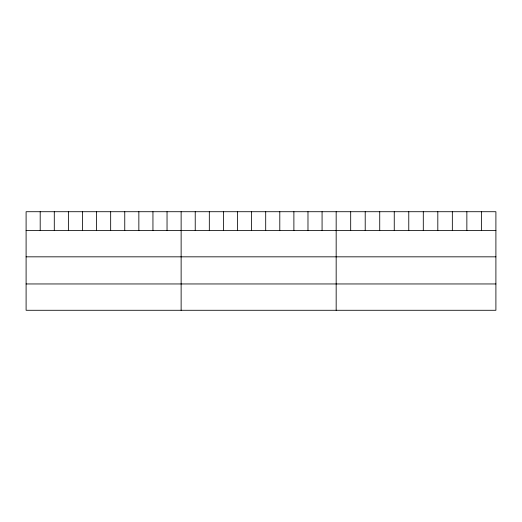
<?xml version="1.0" encoding="UTF-8"?>
<svg xmlns="http://www.w3.org/2000/svg" width="522" height="522" viewBox="0 0 522 522"><rect width="100%" height="100%" fill="white"/><g stroke="black" fill="none" stroke-linecap="round" stroke-linejoin="round"><path stroke-width="0.78" d="M495.9 230.509L495.9 310.283L26.1 310.283L26.1 211.717L495.9 211.717L495.9 230.509L26.1 230.509M26.1 256.831L495.9 256.831M26.1 283.955L495.9 283.955M481.382 211.717L481.382 230.509M466.857 211.717L466.857 230.509M452.339 211.717L452.339 230.509M437.814 211.717L437.814 230.509M423.296 211.717L423.296 230.509M408.772 211.717L408.772 230.509M394.254 211.717L394.254 230.509M379.729 211.717L379.729 230.509M365.211 211.717L365.211 230.509M350.686 211.717L350.686 230.509M336.168 211.717L336.168 310.283M322.074 211.717L322.074 230.509M307.98 211.717L307.98 230.509M293.886 211.717L293.886 230.509M279.792 211.717L279.792 230.509M265.698 211.717L265.698 230.509M251.604 211.717L251.604 230.509M237.51 211.717L237.51 230.509M223.416 211.717L223.416 230.509M209.322 211.717L209.322 230.509M195.228 211.717L195.228 230.509M181.134 211.717L181.134 310.283M167.04 211.717L167.04 230.509M152.946 211.717L152.946 230.509M138.852 211.717L138.852 230.509M124.758 211.717L124.758 230.509M110.664 211.717L110.664 230.509M96.57 211.717L96.57 230.509M82.476 211.717L82.476 230.509M68.382 211.717L68.382 230.509M54.288 211.717L54.288 230.509M40.194 211.717L40.194 230.509"/></g></svg>
